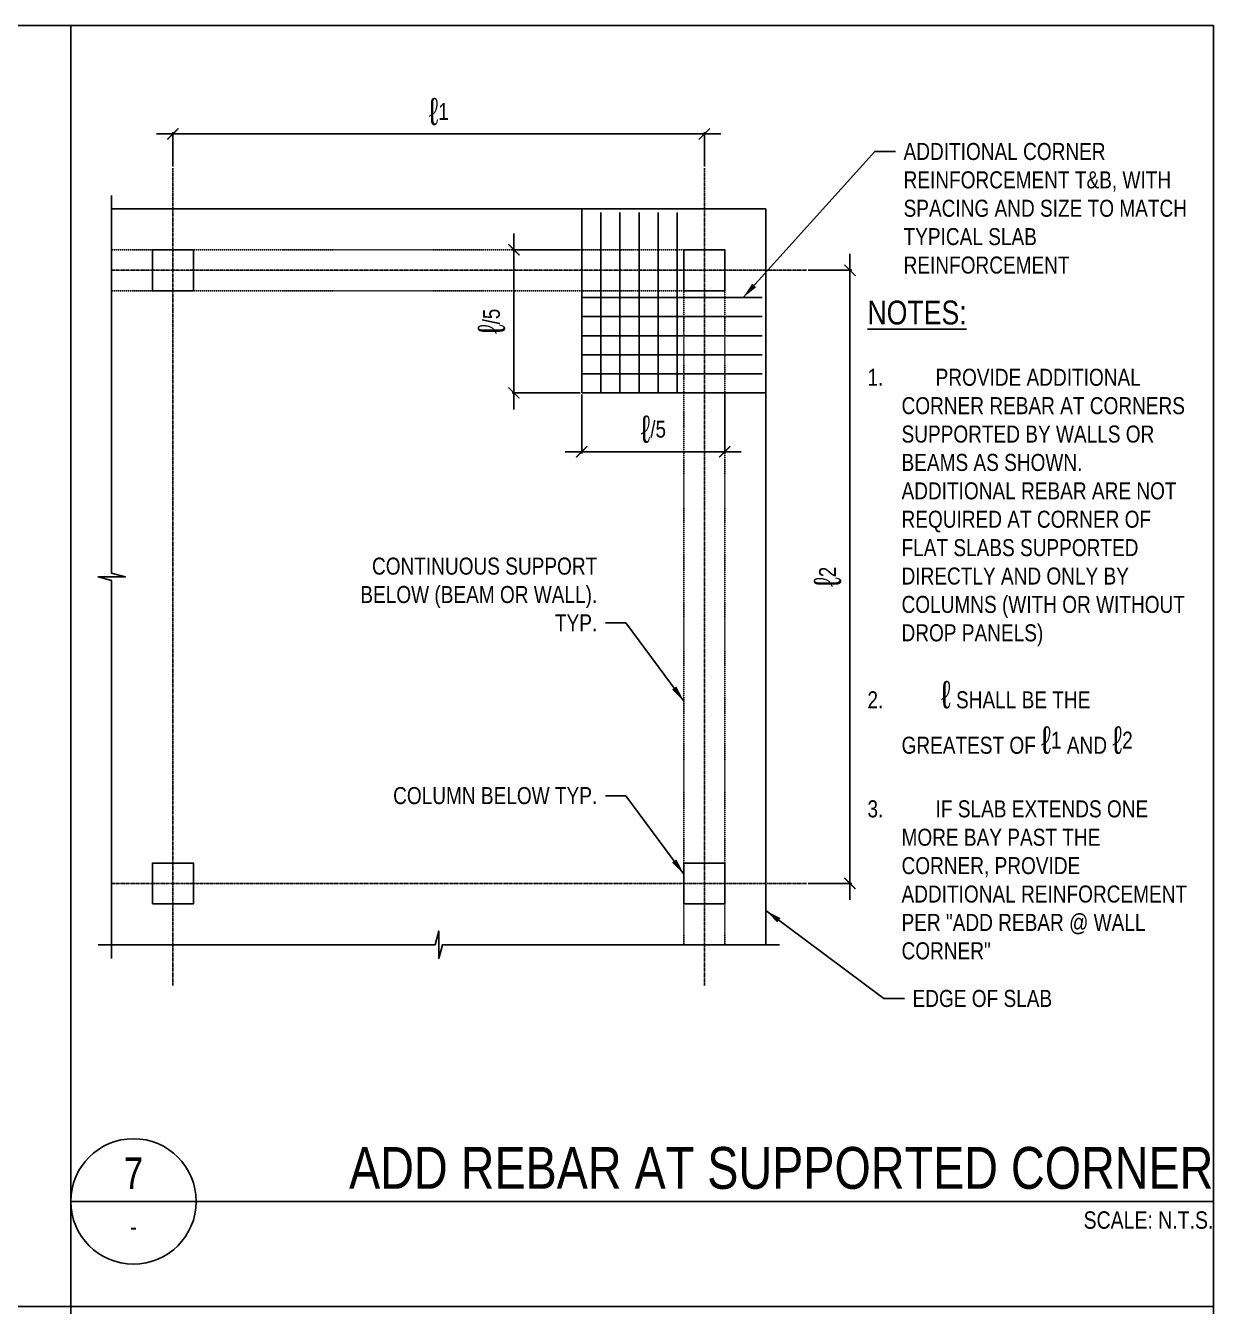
# Model space of a CAD drawing. Header units: millimetres. Extents: x 2010 to 89904, y -16050 to 57150.
# Drawn here: x 72905 to 89875, y 38850 to 57150 of the extents above; entities that cross this region are included whole.
import ezdxf
from ezdxf.enums import TextEntityAlignment as Align

# ---------------------------------------------------------------- set-up
doc = ezdxf.new("R2010")
doc.units = ezdxf.units.MM
doc.linetypes.add('CENTER2', pattern=[1.125, 0.75, -0.125, 0.125, -0.125])
doc.linetypes.add('HIDDEN2', pattern=[0.1875, 0.125, -0.0625])
doc.layers.add('NPLT-JLA', color=193, linetype='Continuous', plot=False)
for name, color, linetype in [('S-G-BREK', 2, 'Continuous'), ('S-G-CNTR', 1, 'CENTER2'), ('S-G-DIMS', 1, 'Continuous'), ('S-G-LEDR', 2, 'Continuous'), ('S-G-MEDM', 3, 'Continuous'), ('S-G-TEXT', 3, 'Continuous'), ('S-G-THCK', 6, 'Continuous'), ('S-G-TITL', 7, 'Continuous'), ('S-G-TITLREF', 4, 'Continuous'), ('S-P-C-WALL-H', 3, 'HIDDEN2')]:
    doc.layers.add(name, color=color, linetype=linetype)
doc.styles.add('ARIAL', font='arial.ttf', dxfattribs={"width": 0.8})
doc.dimstyles.new('ARIALDIMS', dxfattribs={"dimscale": 12, "dimtxt": 20, "dimasz": 19.5, "dimexe": 2.25, "dimexo": 1.75, "dimgap": 10, "dimtad": 1, "dimzin": 3, "dimdsep": 46, "dimtxsty": 'ARIAL', "dimblk1": 'nyatick', "dimblk2": 'nyatick', "dimsah": 1, "dimcen": 2.25, "dimclrd": 1, "dimclre": 1, "dimclrt": 2, "dimadec": 0, "dimazin": 0, "dimtfac": 1, "dimtmove": 0, "dimatfit": 3, "dimfxl": 1, "dimfrac": 2, "dimtolj": 1, "dimtzin": 0, "dimarcsym": 0})

# ---------------------------------------------------------------- blocks, each defined once
blk = doc.blocks.new('nyatick')
at = {"layer": 'S-G-DIMS'}
blk.add_line((-1.005, 0), (1.005, 0), dxfattribs=at)
at = {"layer": 'S-G-DIMS', "const_width": 0.08}
blk.add_lwpolyline([(0.34, 0.34), (-0.34, -0.34)], dxfattribs=at)
blk = doc.blocks.new('*D575')
at = {"layer": 'Defpoints', "color": 0, "transparency": 16777216}
for p in [(82603, 55602), (75010, 55114), (82603, 55114)]:
    blk.add_point(p, dxfattribs=at)
at = {"layer": 'S-G-DIMS', "color": 1, "lineweight": -2, "transparency": 16777216}
for p, q in [((75010, 55135), (75010, 55629)), ((75244, 55602), (82369, 55602)), ((82603, 55135), (82603, 55629))]:
    blk.add_line(p, q, dxfattribs=at)
at = {"layer": 'S-G-DIMS', "color": 1, "lineweight": -2, "transparency": 16777216, "xscale": 234, "yscale": 234, "zscale": 234, "rotation": 180}
blk.add_blockref('nyatick', (75010, 55602), dxfattribs=at)
at = {"layer": 'S-G-DIMS', "color": 1, "lineweight": -2, "transparency": 16777216, "xscale": 234, "yscale": 234, "zscale": 234}
blk.add_blockref('nyatick', (82603, 55602), dxfattribs=at)
at = {"layer": 'S-G-DIMS', "color": 2, "transparency": 16777216, "insert": (78807, 55920), "char_height": 240, "attachment_point": 5, "style": 'ARIAL'}
blk.add_mtext('\\A1;{\\fArial|b0|i0|c0|p34;\\H1.6x;ℓ\\H0.625x;1}', dxfattribs=at)
blk = doc.blocks.new('*D576')
at = {"layer": 'Defpoints', "color": 0, "transparency": 16777216}
for p in [(84063, 53654), (84682, 53654), (84063, 44893)]:
    blk.add_point(p, dxfattribs=at)
at = {"layer": 'S-G-DIMS', "color": 1, "lineweight": -2, "transparency": 16777216}
for p, q in [((84084, 53654), (84709, 53654)), ((84682, 45127), (84682, 53420)), ((84084, 44893), (84709, 44893))]:
    blk.add_line(p, q, dxfattribs=at)
at = {"layer": 'S-G-DIMS', "color": 1, "lineweight": -2, "transparency": 16777216, "xscale": 234, "yscale": 234, "zscale": 234}
for p, rotation in [((84682, 53654), 90), ((84682, 44893), 270)]:
    blk.add_blockref('nyatick', p, dxfattribs=dict(at, rotation=rotation))
at = {"layer": 'S-G-DIMS', "color": 2, "transparency": 16777216, "insert": (84364, 49274), "char_height": 240, "attachment_point": 5, "rotation": 90, "style": 'ARIAL'}
blk.add_mtext('\\A1;{\\fArial|b0|i0|c0|p34;\\H1.6x;ℓ\\H0.625x;2}', dxfattribs=at)
blk = doc.blocks.new('*D577')
at = {"layer": 'Defpoints', "color": 0, "transparency": 16777216}
for p in [(79882, 53946), (80851, 53946), (80851, 51902)]:
    blk.add_point(p, dxfattribs=at)
at = {"layer": 'S-G-DIMS', "color": 1, "lineweight": -2, "transparency": 16777216}
for p, q in [((80830, 53946), (79855, 53946)), ((79882, 52136), (79882, 53712)), ((80830, 51902), (79855, 51902))]:
    blk.add_line(p, q, dxfattribs=at)
at = {"layer": 'S-G-DIMS', "color": 1, "lineweight": -2, "transparency": 16777216, "xscale": 234, "yscale": 234, "zscale": 234}
for p, rotation in [((79882, 53946), 90), ((79882, 51902), 270)]:
    blk.add_blockref('nyatick', p, dxfattribs=dict(at, rotation=rotation))
at = {"layer": 'S-G-DIMS', "color": 2, "transparency": 16777216, "insert": (79563, 52924), "char_height": 240, "attachment_point": 5, "rotation": 90, "style": 'ARIAL'}
blk.add_mtext('\\A1;{\\fArial|b0|i0|c0|p34;\\H1.6x;ℓ}/5', dxfattribs=at)
blk = doc.blocks.new('*D578')
at = {"layer": 'Defpoints', "color": 0, "transparency": 16777216}
for p in [(80851, 51902), (82895, 51902), (82895, 51062)]:
    blk.add_point(p, dxfattribs=at)
at = {"layer": 'S-G-DIMS', "color": 1, "lineweight": -2, "transparency": 16777216}
for p, q in [((80851, 51881), (80851, 51035)), ((82895, 51881), (82895, 51035)), ((81085, 51062), (82661, 51062))]:
    blk.add_line(p, q, dxfattribs=at)
at = {"layer": 'S-G-DIMS', "color": 1, "lineweight": -2, "transparency": 16777216, "xscale": 234, "yscale": 234, "zscale": 234, "rotation": 180}
blk.add_blockref('nyatick', (80851, 51062), dxfattribs=at)
at = {"layer": 'S-G-DIMS', "color": 1, "lineweight": -2, "transparency": 16777216, "xscale": 234, "yscale": 234, "zscale": 234}
blk.add_blockref('nyatick', (82895, 51062), dxfattribs=at)
at = {"layer": 'S-G-DIMS', "color": 2, "transparency": 16777216, "insert": (81873, 51381), "char_height": 240, "attachment_point": 5, "style": 'ARIAL'}
blk.add_mtext('\\A1;{\\fArial|b0|i0|c0|p34;\\H1.6x;ℓ}/5', dxfattribs=at)

msp = doc.modelspace()

# ---------------------------------------------------------------- linework, layer by layer
at = {"layer": 'NPLT-JLA'}
for p, q in [((89875, 57150), (2250, 57150)), ((20075, 57150), (89875, 57150)), ((73550, 57150), (73550, -16050)), ((73550, 57150), (73550, 2250)), ((89875, 57150), (89875, -16050)), ((89875, 57150), (89875, 2250)), ((20075, 38850), (89875, 38850))]:
    msp.add_line(p, q, dxfattribs=at)
msp.add_lwpolyline([(80850.953, 51901.872), (83479.296, 51901.872), (83479.296, 54530.216), (80850.953, 54530.216)], close=True, dxfattribs=at)
at = {"layer": 'S-G-BREK'}
for points in [[(74134.076, 43822.151), (74134.076, 49221.362), (73939.384, 49273.529), (74328.768, 49273.529), (74134.076, 49325.697), (74134.076, 54724.908)], [(73939.384, 44016.843), (78754.519, 44016.843), (78806.686, 44211.535), (78806.686, 43822.151), (78858.854, 44016.843), (83673.988, 44016.843)]]:
    msp.add_lwpolyline(points, dxfattribs=at)
at = {"layer": 'S-G-CNTR'}
for p, q in [((75010.191, 55114.292), (75010.191, 43432.767)), ((82603.182, 55114.292), (82603.182, 43432.767)), ((74134.076, 53654.101), (84063.372, 53654.101)), ((74134.076, 44892.957), (84063.372, 44892.957))]:
    msp.add_line(p, q, dxfattribs=at)
at = {"layer": 'S-G-MEDM'}
for p, q in [((83479.296, 54530.216), (74134.076, 54530.216)), ((83479.296, 44016.843), (83479.296, 54530.216))]:
    msp.add_line(p, q, dxfattribs=at)
for points in [[(74718.152, 53362.063), (75302.229, 53362.063), (75302.229, 53946.139), (74718.152, 53946.139)], [(82311.144, 53362.063), (82895.22, 53362.063), (82895.22, 53946.139), (82311.144, 53946.139)], [(74718.152, 44600.919), (75302.229, 44600.919), (75302.229, 45184.996), (74718.152, 45184.996)], [(82311.144, 44600.919), (82895.22, 44600.919), (82895.22, 45184.996), (82311.144, 45184.996)]]:
    msp.add_lwpolyline(points, close=True, dxfattribs=at)
at = {"layer": 'S-G-THCK'}
for p, q in [((80850.953, 54481.542), (80850.953, 51901.872)), ((81123.522, 54481.542), (81123.522, 51901.872)), ((81396.091, 54481.542), (81396.091, 51901.872)), ((81668.66, 54481.542), (81668.66, 51901.872)), ((81941.229, 54481.542), (81941.229, 51901.872)), ((82213.798, 54481.542), (82213.798, 51901.872)), ((83430.623, 53264.717), (80850.953, 53264.717)), ((83430.623, 52992.148), (80850.953, 52992.148)), ((83430.623, 52719.579), (80850.953, 52719.579)), ((83430.623, 52447.01), (80850.953, 52447.01)), ((83430.623, 52174.441), (80850.953, 52174.441)), ((83430.623, 51901.872), (80850.953, 51901.872)), ((83430.623, 51901.872), (80850.953, 51901.872))]:
    msp.add_line(p, q, dxfattribs=at)
at = {"layer": 'S-G-TITLREF'}
msp.add_line((73550, 40350), (89875, 40350), dxfattribs=at)
msp.add_circle((74445.884, 40350), 895.884, dxfattribs=at)
at = {"layer": 'S-P-C-WALL-H'}
for p, q in [((74134.076, 53946.139), (82311.144, 53946.139)), ((74134.076, 53362.063), (82311.144, 53362.063)), ((82311.144, 53362.063), (82311.144, 44016.843)), ((82895.22, 53362.063), (82895.22, 44016.843))]:
    msp.add_line(p, q, dxfattribs=at)

# ---------------------------------------------------------------- texts
at = {"layer": 'S-G-LEDR', "color": 3, "char_height": 243.36511, "style": 'ARIAL'}
for s, insert, width, attachment_point in [('ADDITIONAL CORNER REINFORCEMENT T&B, WITH SPACING AND SIZE TO MATCH TYPICAL SLAB REINFORCEMENT', (85448.549, 55473.509), 4066.20216, 1), ('{\\H1.4x;\\LNOTES:\\P}\\P\\pxi-2,l2;1.^IPROVIDE ADDITIONAL CORNER REBAR AT CORNERS SUPPORTED BY WALLS OR BEAMS AS SHOWN. ADDITIONAL REBAR ARE NOT REQUIRED AT CORNER OF FLAT SLABS SUPPORTED DIRECTLY AND ONLY BY COLUMNS (WITH OR WITHOUT DROP PANELS)\\P\\pi0,l0;\\P\\pi-2,l2;2.^I {\\A1;\\H1.6x;ℓ} SHALL BE THE GREATEST OF {\\A1;\\H1.6x;ℓ\\H0.625x;1} AND {\\A1;\\H1.6x;ℓ\\H0.625x;2\\P\\pi0,l0;\\P\\pi-2,l2;}3.^IIF SLAB EXTENDS ONE MORE BAY PAST THE CORNER, PROVIDE ADDITIONAL REINFORCEMENT PER "ADD REBAR @ WALL CORNER" ', (84932.744, 53220.851), 4582.00689, 1), ('CONTINUOUS SUPPORT BELOW (BEAM OR WALL). TYP.', (81072.223, 48494.211), 4019.12439, 9), ('COLUMN BELOW TYP.', (81072.223, 46023.008), 4911.89621, 9), ('EDGE OF SLAB', (85576.547, 43371.537), 2770.05111, 1)]:
    msp.add_mtext(s, dxfattribs=dict(at, insert=insert, width=width, attachment_point=attachment_point))
at = {"layer": 'S-G-TEXT', "color": 7, "insert": (89875, 40208.08), "char_height": 248.85672, "width": 1863.91779, "attachment_point": 3, "style": 'ARIAL'}
msp.add_mtext('\\W0.8000;SCALE: N.T.S.', dxfattribs=at)
at = {"layer": 'S-G-TITL', "insert": (89875, 41127.396), "char_height": 597.2561, "width": 17688.41199, "attachment_point": 3, "style": 'ARIAL'}
msp.add_mtext('ADD REBAR AT SUPPORTED CORNER', dxfattribs=at)
at = {"layer": 'S-G-TITLREF', "style": 'ARIAL', "width": 0.8}
for s, height, p in [('7', 447.942, (74445.884, 40753.472)), ('-', 248.857, (74445.884, 39987.733))]:
    msp.add_text(s, height=height, dxfattribs=at).set_placement(p, align=Align.MIDDLE)

# ---------------------------------------------------------------- dimensions: what is measured, and where the dimension line sits
at = {"layer": 'S-G-DIMS'}
for base, p1, p2, text, picture, middle in [((82603.182, 55601.619), (75010.191, 55114.292), (82603.182, 55114.292), '{\\fArial|b0|i0|c0|p34;\\H1.6x;ℓ\\H0.625x;1}', '*D575', (78806.686, 55920.037)), ((82895.22, 51062.43), (80850.953, 51901.872), (82895.22, 51901.872), '{\\fArial|b0|i0|c0|p34;\\H1.6x;ℓ}/5', '*D578', (81873.087, 51380.848))]:
    dim = msp.add_linear_dim(base=base, p1=p1, p2=p2, text=text, dimstyle='ARIALDIMS', dxfattribs=at)
    dim.commit()
    dim.dimension.update_dxf_attribs({"geometry": picture, "text_midpoint": middle})
for base, p1, p2, text, picture, middle in [((79881.849, 53946.139), (80850.953, 51901.872), (80850.953, 53946.139), '{\\fArial|b0|i0|c0|p34;\\H1.6x;ℓ}/5', '*D577', (79563.432, 52924.006)), ((84682.353, 53654.101), (84063.372, 44892.957), (84063.372, 53654.101), '{\\fArial|b0|i0|c0|p34;\\H1.6x;ℓ\\H0.625x;2}', '*D576', (84363.936, 49273.529))]:
    dim = msp.add_linear_dim(base=base, p1=p1, p2=p2, angle=90, text=text, dimstyle='ARIALDIMS', dxfattribs=at)
    dim.commit()
    dim.dimension.update_dxf_attribs({"geometry": picture, "text_midpoint": middle})

# ---------------------------------------------------------------- leaders
at = {"layer": 'S-G-LEDR', "annotation_type": 0, "has_hookline": 1}
for points, hookline_direction in [([(83157.749, 53264.717), (85039.695, 55351.826), (85331.733, 55351.826)], 0), ([(82311.144, 47497.373), (81481.076, 48615.893), (81189.038, 48615.893)], 1), ([(82311.144, 45026.17), (81481.076, 46144.69), (81189.038, 46144.69)], 1), ([(83479.296, 44506.979), (85167.694, 43249.854), (85459.732, 43249.854)], 0)]:
    msp.add_leader(points, dimstyle='ARIALDIMS', override={"dimgap": 0.05, "dimtad": 0}, dxfattribs=dict(at, hookline_direction=hookline_direction))

doc.saveas('drawing.dxf')
